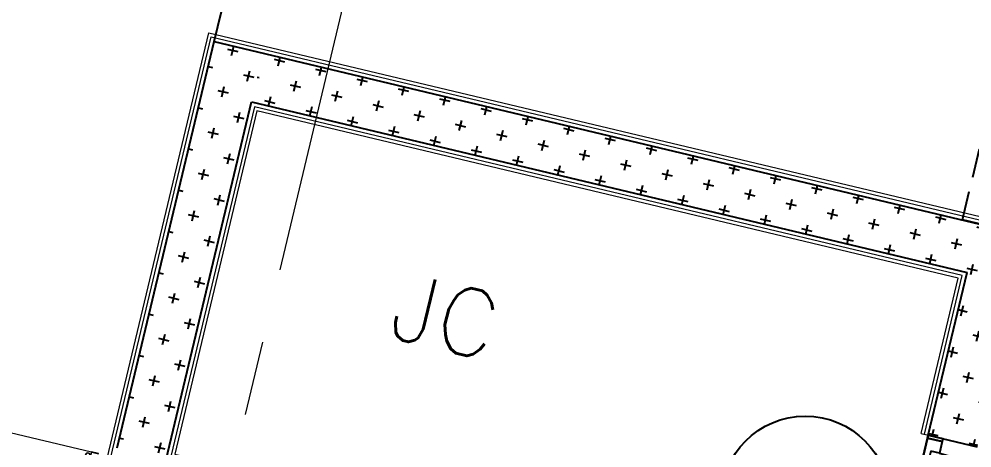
# Model space of a CAD drawing. Header units: millimetres. Extents: x 783817721 to 783927949, y 1443754877 to 1443839643.
# Drawn here: x 783836880 to 783839729, y 1443812370 to 1443813654 of the extents above; entities that cross this region are included whole.
import ezdxf
from ezdxf.enums import TextEntityAlignment as Align

# ---------------------------------------------------------------- set-up
doc = ezdxf.new("R2010")
doc.units = ezdxf.units.MM
doc.header["$LTSCALE"] = 700
doc.header["$PDMODE"] = 32
doc.header["$PDSIZE"] = 0.35
doc.linetypes.add('CENTER2', pattern=[28.575000000000003, 19.05, -3.175, 3.175, -3.175])
doc.linetypes.add('HIDDEN2', pattern=[0.1875, 0.125, -0.0625])
doc.layers.get('0').update_dxf_attribs({"linetype": 'CONTINUOUS'})
doc.layers.get('Defpoints').update_dxf_attribs({"linetype": 'CONTINUOUS'})
for name, color, linetype in [('A-COL', 31, 'CONTINUOUS'), ('A-DIM-GRID', 3, 'CONTINUOUS'), ('A-HATCH', 8, 'CONTINUOUS'), ('A-LINTEL', 8, 'HIDDEN2'), ('A-sunk', 250, 'CONTINUOUS'), ('A-TAG-DOOR', 2, 'CONTINUOUS'), ('A-TAG-RMNAME', 6, 'CONTINUOUS'), ('A-WALL 150', 6, 'CONTINUOUS'), ('N-DOOR', 10, 'CONTINUOUS')]:
    doc.layers.add(name, color=color, linetype=linetype)
doc.layers.add('A-GRID', color=31, linetype='CENTER2', lineweight=5)
doc.layers.add('A-INT-FIXTURE', color=250, linetype='CONTINUOUS', lineweight=9)
doc.styles.add('ROMANS', font='romans.shx')
doc.dimstyles.new('A-DIM-GRID-100', dxfattribs={"dimscale": 100, "dimtxt": 3, "dimasz": 2.25, "dimexe": 0.18, "dimexo": 0, "dimgap": 0.75, "dimtad": 1, "dimdec": 0, "dimzin": 0, "dimdsep": 46, "dimtxsty": 'ROMANS', "dimblk": 'AR-DIM-ARROW', "dimcen": 2, "dimclrd": 256, "dimclre": 8, "dimclrt": 7, "dimaunit": 1, "dimadec": 0, "dimazin": 0, "dimtfac": 1, "dimtdec": 0, "dimtix": 1, "dimtofl": 0, "dimtmove": 2, "dimatfit": 3, "dimldrblk": 'AR-LED-ARROW', "dimfxl": 0.18, "dimtolj": 1, "dimtzin": 0, "dimlwd": -1, "dimlwe": -1, "dimarcsym": 0})
pattern_1 = [(346.5826028830893, (783888814.2766608, 1443798714.851827), (76.50154433363684, 47.03204986568832), [31.74999999999999, -95.24999999999996]), (76.58260288308942, (783888826.0346733, 1443798695.726441), (-47.03204986568832, 76.50154433363684), [31.74999999999999, -95.24999999999997])]

# ---------------------------------------------------------------- blocks, each defined once
blk = doc.blocks.new('T-DOOR')
for p, q in [((15.62951093912124, 751.8341574668884), (14.16014873981476, 753.3035955429077)), ((15.62890392541885, 682.7063477039337), (15.62951093912124, 751.8341574668884)), ((14.15850394964218, 679.8459477424622), (15.62890392541885, 682.7063477039337)), ((17.09752094745636, 690.1299450397491), (21.50492608547211, 693.0683166980742)), ((21.50492638349533, 706.2904205322266), (17.11766242980957, 707.7596814632415)), ((27.38110065460205, 707.7593402862548), (24.44337409734726, 706.2904200553894)), ((24.45928508043289, 693.0680127143859), (27.38110053539276, 690.1296417713165)), ((6.807166755199432, 347.1733775138855), (5.337804615497589, 348.6428155899048)), ((6.807166874408722, 301.5519354343414), (6.807166755199432, 347.1733775138855)), ((37.85666352510452, 331.0127501487732), (37.85635834932327, 316.3202040195465)), ((5.33676677942276, 298.6915349960327), (6.807166874408722, 301.5519354343414)), ((-750.9999997019768, 24.99999952316284), (-750.9999997019768, -7.152557373e-07)), ((-5.96046448e-08, 25), (1.192092896e-07, 0))]:
    blk.add_line(p, q)
at = {"color": 8}
blk.add_line((-749.9999997019768, -1), (-0.9999998211860656, -1.000000953674316), dxfattribs=at)
for points in [[(-26.7935534119606, 759.180643081665), (-34.1393306851387, 757.7116844654083), (-34.13952034711838, 750.3659455776213), (-26.79381877183914, 748.8966076374054)], [(-25.32482266426086, 743.0199780464172), (-26.79397070407868, 743.0200159549713), (-26.79343956708908, 763.5880870819092), (0.9383352994918824, 763.5877192020416), (0.9378041625022888, 743.0196487903595), (-2.000491559505462, 743.0197243690491), (-1.999999642372131, 762.0680537223815), (-25.32433080673218, 762.0683069229126)], [(-2, 762.0683069229126), (-25.32433068752289, 762.0683069229126), (-25.3243305683136, 26.99999952316284), (-1.99999988079071, 26.99999928474426)], [(0.9374366998672484, 753.3036839962006), (14.15911096334457, 753.3035957813263), (14.15850394964218, 679.8459477424622), (0.936829686164856, 679.8460359573363)], [(6.815306305885314, 778.2790467739105), (11.22210502624511, 778.279046535492), (11.22210502624511, 753.303418636322), (6.815306305885314, 753.303418636322)], [(17.09752112627029, 707.7596814632415), (15.62791723012924, 707.7596817016602), (15.62791728973389, 690.1299452781677), (17.09752106666565, 690.1299450397491)], [(24.44288074970245, 693.0680127143859), (21.5049262046814, 693.0680129528046), (21.5049262046814, 706.290420293808), (24.44288074970245, 706.290420293808)], [(30.31985157728195, 707.7593405246735), (27.38110059499741, 707.7593405246735), (27.38110053539276, 690.1296417713165), (30.31985151767731, 690.1296417713165)], [(-2.008485615253448, 348.6427521705627), (5.33676677942276, 348.6428158283234), (5.33676677942276, 298.6915349960327), (-2.008485615253448, 298.6914715766907)], [(48.14061760902404, 316.3202040195465), (6.806749463081359, 316.3202042579651), (6.806749463081359, 331.0127501487732), (48.14061766862869, 331.0127501487732)]]:
    blk.add_lwpolyline(points, close=True)
for points in [[(-2.000000059604644, 52.75104165077209), (-0.9999999403953552, 52.75104141235352), (-1.000000059604644, 25.99999928474427), (-26.3243305683136, 25.9999988079071), (-26.32433050870896, 52.75104045867919), (-25.3243305683136, 52.75104093551636), (-25.32433068752289, 26.99999880790711), (-1.99999988079071, 26.99999928474426), (-2.000000059604644, 52.75104141235352)], [(-776.7510416507721, 0), (-776.7510416507721, -1), (-749.9999996423721, -0.9999997615814208), (-749.9999996423721, 25.99999928474427), (-776.7510415315628, 25.99999904632568), (-776.7510415911674, 24.99999928474426), (-750.9999997019768, 24.99999952316284), (-750.9999997019768, 0), (-776.7510415315628, 2.384185791e-07)], [(25.75104212760925, 4.768371582e-07), (25.75104200839997, -0.9999995231628416), (-0.9999998211860656, -0.9999995231628416), (-1, 25.99999952316284), (25.75104188919068, 25.99999952316284), (25.75104194879532, 24.99999976158142), (0, 24.99999976158142), (1.192092896e-07, 4.768371582e-07), (25.75104200839997, 4.768371582e-07)]]:
    blk.add_lwpolyline(points)
for radius in [10.12499965708017, 9.124999657080172]:
    blk.add_circle((-11.12499964237213, 15.87499976158142), radius)
blk.add_arc((-14.54024678468704, 28.44103002548218), 735.2491660637323, 90.95489770892227, 180.190221112596, dxfattribs=at)
blk = doc.blocks.new('125')
at = {"layer": 'A-INT-FIXTURE'}
for points in [[(274928.2131232619, -3414.246209383011), (275552.2108212709, -3414.246185302734), (275552.2108274102, -3564.246251821518), (275853.2130957246, -3564.246239185333), (275853.2130900621, -3414.246295213699), (276477.2108246684, -3414.246269702911), (276477.2108315229, -3564.246263980865), (276979.6792271733, -3564.246010065079), (276979.679220736, -3414.246003866196), (277603.6792208552, -3414.245982408524), (277603.6792273521, -3564.246100187302), (277953.2133518457, -3564.24375295639), (277953.2131885886, -2238.243680000305), (277853.2133536935, -2238.243680000305), (277853.2130966187, -764.246164560318), (280365.2131065726, -764.2460706233978)], [(274918.213122189, -3404.246210336685), (275562.2108203769, -3404.246185064316), (275562.2108271718, -3554.246250867844), (275843.2130951881, -3554.246238708496), (275843.2130895853, -3404.246294975281), (276487.210824728, -3404.246270179749), (276487.2108312249, -3554.246258497238), (276969.6792264581, -3554.246015310287), (276969.6792206764, -3404.246005773544), (277613.679219842, -3404.245981216431), (277613.6792271137, -3554.246037006378), (277943.2133495212, -3554.243813753128), (277943.2131900787, -2248.243680715561), (277843.2133551836, -2248.243679285049), (277843.2130947709, -754.2461657524109), (280365.213105917, -754.2460699081421)], [(280203.2131332755, -1426.244131326675), (280203.2131136656, -938.246613740921), (278027.2131049633, -938.2466993331909), (278027.2131462097, -2014.244233369827), (280215.2131659985, -2014.246612548828)], [(280193.2131330967, -1426.244131803513), (280193.2131140232, -948.2466127872467), (278037.2131047249, -948.246698141098), (278037.2131455541, -2004.244243383408), (280215.2131770253, -2004.246613740921)], [(280193.2131332755, -1426.244132041931), (280215.2131323814, -1426.244131565094)]]:
    blk.add_lwpolyline(points, dxfattribs=at)
at = {"layer": 'A-INT-FIXTURE', "xscale": -0.8010680920605229, "yscale": 0.8010680920605235, "zscale": 0.8010680920605222, "rotation": 179.9999971966618}
blk.add_blockref('T-DOOR', (277794.0143905878, -2056.219473838806), dxfattribs=at)
blk = doc.blocks.new('col-2 -15')
at = {"layer": 'A-GRID', "color": 1, "ltscale": 0.1}
blk.add_line((8699.999999940395, -5272.462513685226), (8700.000000536442, 48139.09744930267), dxfattribs=at)
blk = doc.blocks.new('1000 SINGLE 1')
for p, q in [((120, 925), (75.00000000000007, 925)), ((75.00000000000007, 925), (75, 75)), ((120, 74.99999999999999), (120, 925)), ((15, -9e-16), (15, 75)), ((15, 75), (75, 75)), ((75, 75), (75, 30)), ((75, 75), (120, 74.99999999999999)), ((985, 74.99999999999993), (925, 74.99999999999993)), ((925, 74.99999999999993), (925, 29.99999999999995)), ((985, -6.03e-14), (985, 74.99999999999993)), ((75, 30), (110, 30)), ((110, 30), (110, -6.7e-15)), ((925, 29.99999999999995), (890, 29.99999999999995)), ((890, 29.99999999999995), (890, -5.45e-14)), ((110, -6.7e-15), (15, -9e-16)), ((890, -5.45e-14), (985, -6.03e-14))]:
    blk.add_line(p, q)
at = {"color": 8}
for p, q in [((0, 0), (4.6e-15, 75)), ((4.6e-15, 75), (15, 75)), ((15, 75), (15, -9e-16)), ((1000, 74.99999999999993), (985, 74.99999999999993)), ((985, 74.99999999999993), (985, -6.03e-14)), ((1000, -6.12e-14), (1000, 74.99999999999993)), ((15, -9e-16), (0, 0)), ((985, -6.03e-14), (1000, -6.12e-14))]:
    blk.add_line(p, q, dxfattribs=at)
blk.add_arc((75, 75), 850, 0, 90, dxfattribs=at)
blk = doc.blocks.new('TAG-DOOR-WINOW')
blk.add_circle((0, 0), 2.8)
at = {"style": 'ROMANS', "width": 0.7}
blk.add_attdef('DW', text='', height=2, dxfattribs=at).set_placement((0, 0), align=Align.MIDDLE_CENTER)
blk = doc.blocks.new('AR-DIM-ARROW')
for p, q in [((0, -0.5), (0, 0.5)), ((-1, 0), (0, 0))]:
    blk.add_line(p, q)
at = {"color": 6}
blk.add_line((-0.3535533905933335, -0.3535533905933335), (0.3535533905933335, 0.3535533905933335), dxfattribs=at)
blk = doc.blocks.new('*D98')
at = {"layer": 'A-DIM-GRID', "color": 8, "transparency": 16777216}
for p, q in [((783842163.9411302, 1443831689.779889), (783830343.2802594, 1443834509.65203)), ((783832014.7721014, 1443788259.414753), (783819994.1495955, 1443791126.988647))]:
    blk.add_line(p, q, dxfattribs=at)
at = {"layer": 'A-DIM-GRID', "transparency": 16777216}
blk.add_line((783830308.5792177, 1443834286.616522), (783820063.8680339, 1443791341.670597), dxfattribs=at)
at = {"layer": 'Defpoints', "color": 0, "transparency": 16777216}
for p in [(783842163.9411302, 1443831689.779889), (783820011.6582937, 1443791122.811868), (783832014.7721014, 1443788259.414753)]:
    blk.add_point(p, dxfattribs=at)
at = {"layer": 'A-DIM-GRID', "transparency": 16777216, "xscale": 225, "yscale": 225, "zscale": 225}
for p, rotation in [((783830360.7889577, 1443834505.475251), 76.58260137386257), ((783820011.6582937, 1443791122.811868), 256.5826013738626)]:
    blk.add_blockref('AR-DIM-ARROW', p, dxfattribs=dict(at, rotation=rotation))
at = {"layer": 'A-DIM-GRID', "color": 7, "transparency": 16777216, "insert": (783824967.3648973, 1443812866.3533), "char_height": 300, "attachment_point": 5, "rotation": 76.5826013738626, "style": 'ROMANS'}
blk.add_mtext('\\A1;44600', dxfattribs=at)
blk = doc.blocks.new('AR-LED-ARROW')
for p, q in [((-0.3535533905933335, 0.3535533905933335), (-0.3818376618407981, 0.3252691193458723)), ((0, 0), (-0.3818376618407981, 0.3252691193458723)), ((0, 0), (-0.3535533905933335, 0.3535533905933335)), ((0, 0), (-1, 0)), ((0, 0), (-0.3818376618407981, -0.3252691193458723)), ((0, 0), (-0.3535533905933335, -0.3535533905933335)), ((-0.3535533905933335, -0.3535533905933335), (-0.3818376618407981, -0.3252691193458723))]:
    blk.add_line(p, q)
blk = doc.blocks.new('*D99')
at = {"layer": 'A-DIM-GRID', "color": 8, "transparency": 16777216}
for p, q in [((783830850.3232619, 1443824219.385974), (783834035.6101902, 1443837571.835761)), ((783922822.1838353, 1443802938.892019), (783925858.5459169, 1443815667.061613))]:
    blk.add_line(p, q, dxfattribs=at)
at = {"layer": 'A-DIM-GRID', "transparency": 16777216}
blk.add_line((783834250.2921414, 1443837502.117328), (783925635.5104083, 1443815701.762649), dxfattribs=at)
at = {"layer": 'Defpoints', "color": 0, "transparency": 16777216}
for p in [(783830850.3232619, 1443824219.385974), (783925854.3691382, 1443815649.552914), (783922822.1838353, 1443802938.892019)]:
    blk.add_point(p, dxfattribs=at)
at = {"layer": 'A-DIM-GRID', "transparency": 16777216, "xscale": 225, "yscale": 225, "zscale": 225}
for p, rotation in [((783834031.4334115, 1443837554.327062), 166.5826029587621), ((783925854.3691382, 1443815649.552914), 346.5826029587622)]:
    blk.add_blockref('AR-DIM-ARROW', p, dxfattribs=dict(at, rotation=rotation))
at = {"layer": 'A-DIM-GRID', "color": 7, "transparency": 16777216, "insert": (783879995.1110089, 1443826820.798718), "char_height": 300, "attachment_point": 5, "rotation": 346.5826029587621, "style": 'ROMANS'}
blk.add_mtext('\\A1;94400', dxfattribs=at)

msp = doc.modelspace()

# ---------------------------------------------------------------- hatches: boundary and pattern name
at = {"layer": 'A-HATCH'}
h = msp.add_hatch(dxfattribs=at)
h.set_pattern_fill('CROSS', color=256, scale=9.999999999999995, angle=3.774722192838826e-05, style=0)
h.set_pattern_definition([(346.5826406775104, (783820671.9506751, 1443800474.84538), (76.5015133095359, 47.03210032893391), [31.74999999999998, -95.24999999999991]), (76.58264067751041, (783820683.7087003, 1443800455.720002), (-47.03210032893391, 76.5015133095359), [31.74999999999998, -95.24999999999991])])
h.paths.add_polyline_path([(783837463.5105219, 1443813586.358451), (783837609.4163649, 1443813551.552058), (783837319.3630968, 1443812335.670074), (783837173.4572537, 1443812370.476467)])
h = msp.add_hatch(dxfattribs=at)
h.set_pattern_fill('CROSS', color=256, scale=9.999999999999995, angle=3.774722192838826e-05, style=0)
h.set_pattern_definition(pattern_1)
h.paths.add_polyline_path([(783837609.4163549, 1443813551.55206), (783839749.3687266, 1443813041.058288), (783839714.5623331, 1443812895.152446), (783837574.6099615, 1443813405.646217)])
h = msp.add_hatch(dxfattribs=at)
h.set_pattern_fill('CROSS', color=256, scale=9.999999999999995, angle=3.774722192838826e-05, style=0)
h.set_pattern_definition(pattern_1)
h.paths.add_polyline_path([(783839895.2741458, 1443813006.251996), (783839749.3687267, 1443813041.058288), (783839598.5410223, 1443812408.799636), (783839744.4464414, 1443812373.993344)])

# ---------------------------------------------------------------- linework, layer by layer
at = {"layer": 'A-LINTEL', "elevation": -1.504551567413402e-08}
msp.add_lwpolyline([(783839932.7756416, 1443814025.366141), (783840127.3167689, 1443813978.957615), (783839895.2741455, 1443813006.251996), (783839700.7330183, 1443813052.660521)], close=True, dxfattribs=at)
at = {"layer": 'A-sunk'}
msp.add_line((783837463.510522, 1443813586.358451, -1.504561099707622e-08), (783837695.5531447, 1443814559.064069, -1.504560151220619e-08), dxfattribs=at)
at = {"layer": 'A-TAG-DOOR'}
msp.add_line((783839598.5410209, 1443812408.799633, -1.504561716222709e-08), (783839459.3154455, 1443811825.176266, -1.504562285314907e-08), dxfattribs=at)
at = {"layer": 'A-WALL 150'}
for p, q in [((783837173.4572536, 1443812370.476467, -1.504562285316338e-08), (783837463.5105218, 1443813586.358451, -1.504561099707622e-08)), ((783837463.5105217, 1443813586.358451, -1.504561099707622e-08), (783839895.2745695, 1443813006.251895, -1.504561099706059e-08)), ((783837319.3630964, 1443812335.670074, -1.504562285316244e-08), (783837574.6099712, 1443813405.646214, -1.504561241980579e-08)), ((783837574.6099712, 1443813405.646214, -1.504561241980579e-08), (783839714.5623331, 1443812895.152446, -1.504561241979204e-08)), ((783839598.5410222, 1443812408.799636, -1.504561716222706e-08), (783839714.5623331, 1443812895.152446, -1.504561241979204e-08)), ((783839598.5410222, 1443812408.799636, -1.504561716222706e-08), (783839744.4468648, 1443812373.993243, -1.504561716222612e-08))]:
    msp.add_line(p, q, dxfattribs=at)

# ---------------------------------------------------------------- block references
at = {"layer": 'A-COL', "rotation": 346.5826406508676}
msp.add_blockref('col-2 -15', (783823459.138127, 1443790865.826888, -1.504585143858407e-08), dxfattribs=at)
at = {"layer": 'A-INT-FIXTURE', "color": 9, "rotation": 346.5826406591305}
for p in [(783567362.5777526, 1443878817.987809, -1.504560363624304e-08), (783567362.577764, 1443878817.987833, -1.50456036362428e-08)]:
    msp.add_blockref('125', p, dxfattribs=at)
at = {"layer": 'A-TAG-DOOR'}
ref = msp.add_blockref('TAG-DOOR-WINOW', (783839230.6765924, 1443812213.644586, -1.504561977235751e-08), dxfattribs=dict(at, xscale=89.99999999999999, yscale=89.99999999999999, zscale=89.99999999999999, rotation=346.5826405348332))
ref.add_attrib('DW', 'ID4', dxfattribs={"layer": '0', "color": 6, "height": 179.9999999999999, "rotation": 346.5826444062369, "style": 'ROMANS', "width": 0.6999999999999994}).set_placement((783839230.6765928, 1443812213.644586, -1.50456197723575e-08), align=Align.MIDDLE_CENTER)
at = {"layer": 'N-DOOR', "xscale": -0.5999999955369375, "yscale": 0.5999999955369375, "zscale": 0.5999999955369373, "rotation": 256.582640380422}
msp.add_blockref('1000 SINGLE 1', (783839459.3154552, 1443811825.176306, -1.504562285314868e-08), dxfattribs=at)

# ---------------------------------------------------------------- texts
at = {"layer": 'A-TAG-RMNAME', "insert": (783838023.7441124, 1443812898.033414, -1.504561611453442e-08), "char_height": 199.9999999999999, "attachment_point": 1, "rotation": 346.5826429164643, "style": 'ROMANS'}
msp.add_mtext_dynamic_manual_height_columns('\\pxql,t18;JC', width=4667.468036535828, gutter_width=12.49999999999999, heights=[1451.306243075781], dxfattribs=at)

# ---------------------------------------------------------------- dimensions: what is measured, and where the dimension line sits
at = {"layer": 'A-DIM-GRID'}
for base, p1, p2, angle, picture, middle in [((783925854.3691382, 1443815649.552914, -1.504574694601953e-08), (783830850.3232619, 1443824219.385974, -1.504552745188964e-08), (783922822.1838353, 1443802938.892019, -1.504552136452008e-08), 346.5826029587622, '*D99', (783879995.1110089, 1443826820.798718, -1.504574694601953e-08)), ((783820011.6582937, 1443791122.811868, -1.504563518346089e-08), (783842163.9411303, 1443831689.779889, -1.504543363000413e-08), (783832014.7721014, 1443788259.414754, -1.504585665520664e-08), 76.5826013738626, '*D98', (783824967.3648973, 1443812866.3533, -1.504563518346089e-08))]:
    dim = msp.add_linear_dim(base=base, p1=p1, p2=p2, angle=angle, dimstyle='A-DIM-GRID-100', dxfattribs=at)
    dim.commit()
    dim.dimension.update_dxf_attribs({"geometry": picture, "text_midpoint": middle})

doc.saveas('drawing.dxf')
